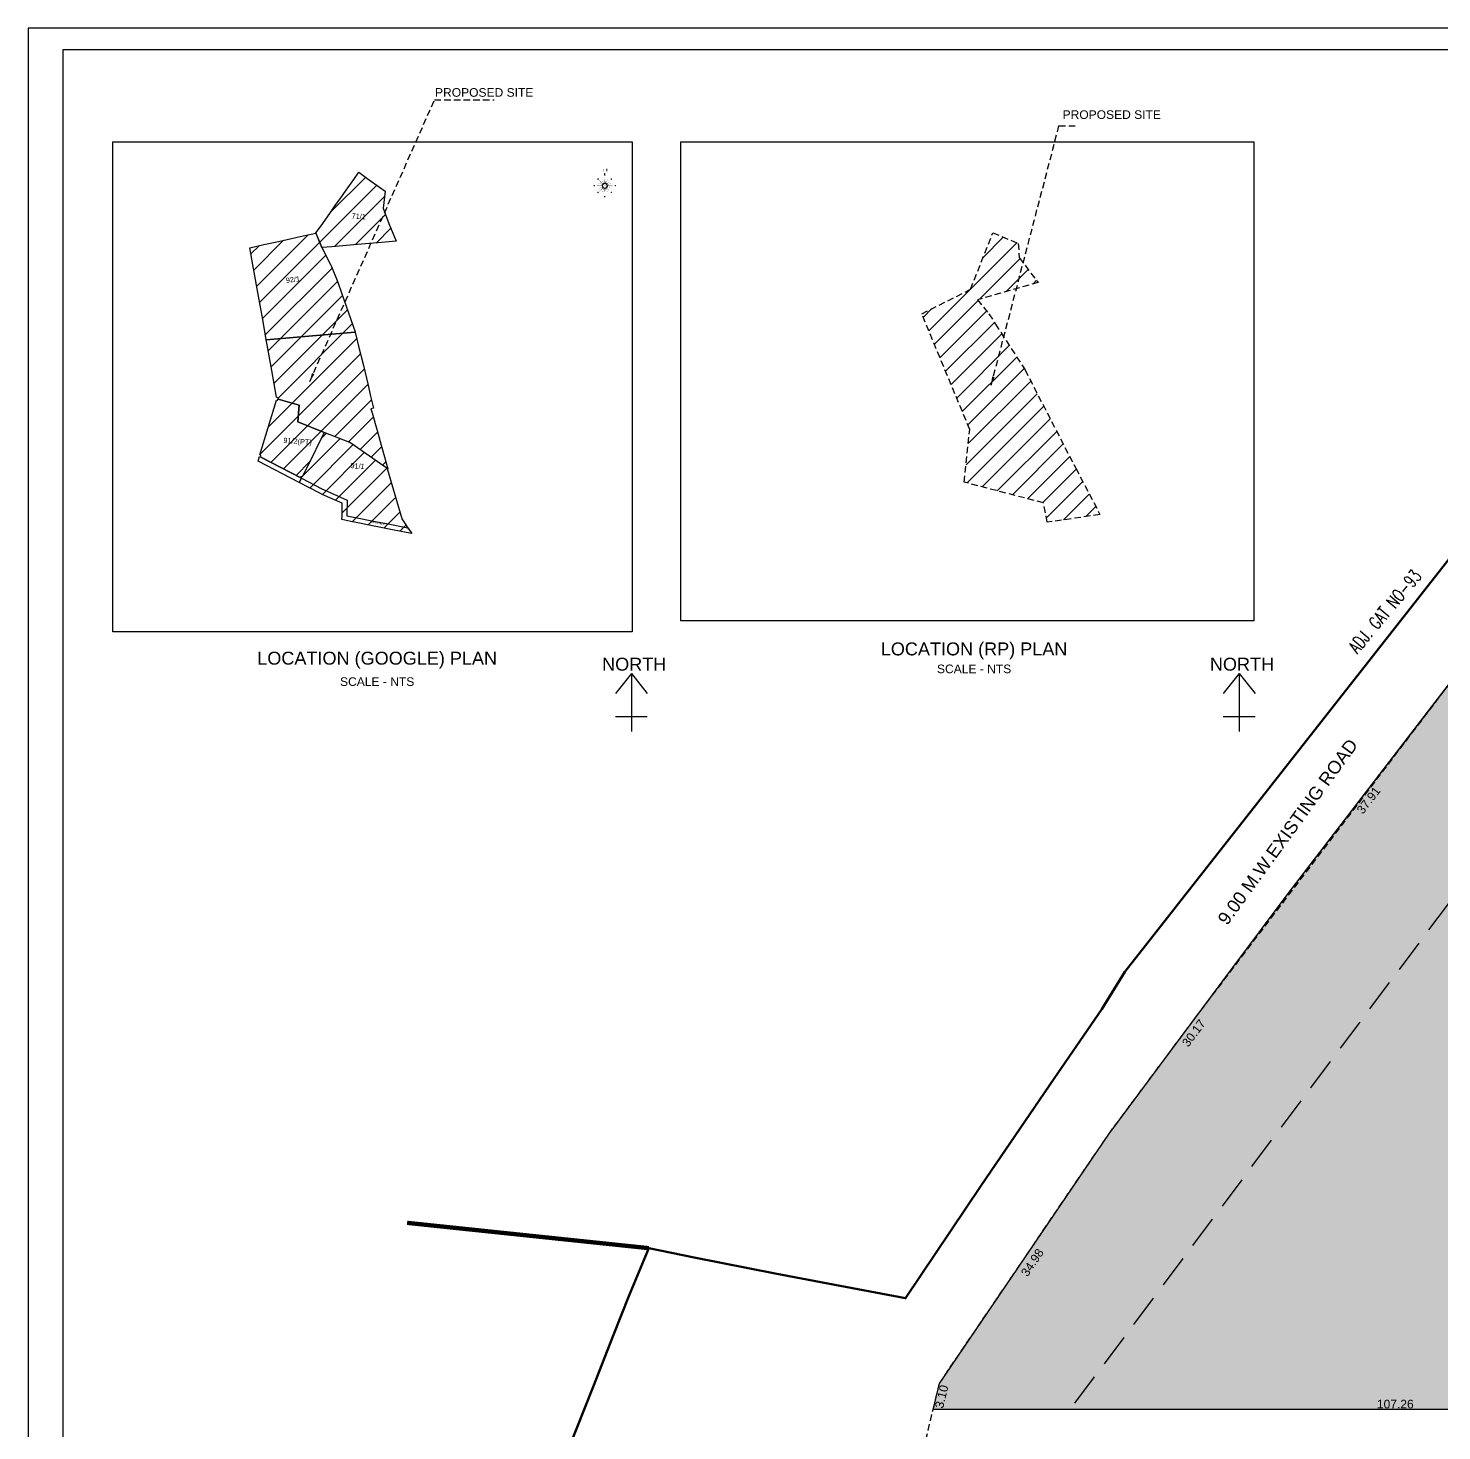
# Model space of a CAD drawing. Header units: millimetres. Extents: x 9625 to 10808, y -1607 to -1252.
# Drawn here: x 10100.1 to 10264.1, y -1414.8 to -1252.1 of the extents above; entities that cross this region are included whole.
import ezdxf

# ---------------------------------------------------------------- set-up
doc = ezdxf.new("R2010")
doc.units = ezdxf.units.MM
doc.header["$LTSCALE"] = 3
doc.header["$MEASUREMENT"] = 0
doc.header["$XCLIPFRAME"] = 0
doc.header["$PDMODE"] = 35
doc.header["$PDSIZE"] = 1
for name, pattern in [('1', [0]), ('DASHED', [19.05, 12.7, -6.35]), ('HIDDEN', [0.375, 0.25, -0.125])]:
    doc.linetypes.add(name, pattern=pattern)
doc.layers.get('0').update_dxf_attribs({"linetype": '1'})
doc.layers.get('Defpoints').update_dxf_attribs({"linetype": 'HIDDEN'})
for name, color, linetype in [('DIM', 8, 'HIDDEN'), ('DIM1', 8, 'Continuous'), ('NAME', 7, 'Continuous'), ('Text', 3, 'Continuous'), ('TEXT1', 3, '1'), ('WALL', 6, 'Continuous')]:
    doc.layers.add(name, color=color, linetype=linetype)
doc.layers.add('North', color=7, linetype='Continuous', lineweight=18)
doc.styles.add('ARIAL', font='arial.ttf')
doc.styles.add('ROMANS', font='romans__.ttf', dxfattribs={"width": 0.75})
doc.styles.get("Standard").update_dxf_attribs({"font": 'arial.ttf'})
doc.styles.add('WMF-Arial1', font='arialbd.ttf')
doc.dimstyles.new('ISO-25', dxfattribs={"dimtxt": 1, "dimasz": 1, "dimexe": 0, "dimexo": 0, "dimgap": 0.1, "dimtad": 1, "dimzin": 0, "dimdsep": 46, "dimtxsty": 'Standard', "dimblk": 'NONE', "dimcen": 2.5, "dimse1": 1, "dimse2": 1, "dimclrd": 256, "dimclre": 256, "dimclrt": 3, "dimadec": 0, "dimazin": 0, "dimtfac": 1, "dimtmove": 0, "dimatfit": 3, "dimfxl": 1, "dimarcsym": 0})
doc.dimstyles.get("Standard").update_dxf_attribs({"dimtxt": 1, "dimasz": 0, "dimexe": 0, "dimexo": 0, "dimgap": 0.1, "dimtad": 1, "dimzin": 0, "dimdsep": 46, "dimtxsty": 'Standard', "dimcen": 0, "dimse1": 1, "dimse2": 1, "dimsd1": 1, "dimsd2": 1, "dimclrd": 256, "dimclre": 256, "dimclrt": 3, "dimadec": 0, "dimazin": 0, "dimtfac": 1, "dimtix": 1, "dimtofl": 0, "dimtmove": 2, "dimatfit": 3, "dimfxl": 1, "dimtolj": 1, "dimtzin": 0, "dimlwd": -1, "dimlwe": -1, "dimarcsym": 0})
picture_1 = doc.add_image_def('image1.jpg', size_in_pixel=(1569, 964))
picture_2 = doc.add_image_def('image2.jpeg', size_in_pixel=(727, 1600))

# ---------------------------------------------------------------- blocks, each defined once
blk = doc.blocks.new('*D1755')
at = {"layer": 'Defpoints', "color": 0}
for p in [(10266.59, -1326.11), (10266.59, -1326.11), (10243.52, -1356.2)]:
    blk.add_point(p, dxfattribs=at)
at = {"layer": 'DIM1', "color": 3, "insert": (10255.64, -1341.66), "char_height": 1, "attachment_point": 5, "rotation": 52.53}
blk.add_mtext('\\A1;37.91', dxfattribs=at)
blk = doc.blocks.new('*D1754')
at = {"layer": 'Defpoints', "color": 0}
for p in [(10243.52, -1356.2), (10243.52, -1356.2), (10225.49, -1380.38)]:
    blk.add_point(p, dxfattribs=at)
at = {"layer": 'DIM1', "color": 3, "insert": (10235.35, -1368.67), "char_height": 1, "attachment_point": 5, "rotation": 53.2903}
blk.add_mtext('\\A1;30.17', dxfattribs=at)
blk = doc.blocks.new('*D1753')
at = {"layer": 'Defpoints', "color": 0}
for p in [(10225.49, -1380.38), (10225.49, -1380.38), (10205.83, -1409.31)]:
    blk.add_point(p, dxfattribs=at)
at = {"layer": 'DIM1', "color": 3, "insert": (10216.62, -1395.29), "char_height": 1, "attachment_point": 5, "rotation": 55.8113}
blk.add_mtext('\\A1;34.98', dxfattribs=at)
blk = doc.blocks.new('*D1752')
at = {"layer": 'Defpoints', "color": 0}
for p in [(10205.83, -1409.31), (10205.83, -1409.31), (10205.11, -1412.33)]:
    blk.add_point(p, dxfattribs=at)
at = {"layer": 'DIM1', "color": 3, "insert": (10206.09, -1410.85), "char_height": 1, "attachment_point": 5, "rotation": 76.51}
blk.add_mtext('\\A1;3.10', dxfattribs=at)
blk = doc.blocks.new('*D1751')
at = {"layer": 'Defpoints', "color": 0}
for p in [(10205.11, -1412.33), (10205.11, -1412.33), (10312.37, -1412.33)]:
    blk.add_point(p, dxfattribs=at)
at = {"layer": 'DIM', "lineweight": -2}
blk.add_line((10312.37, -1412.33), (10205.11, -1412.33), dxfattribs=at)
at = {"layer": 'DIM', "color": 3, "insert": (10258.74, -1411.72), "char_height": 1, "attachment_point": 5}
blk.add_mtext('107.26', dxfattribs=at)
blk = doc.blocks.new('_None')
blk = doc.blocks.new('A$C299C5A19')
at = {"layer": 'North', "ltscale": 10}
h = blk.add_hatch(color=7, dxfattribs=at)
edge = h.paths.add_edge_path()
edge.add_arc((1.06, 4.45), 0.064, -180, 180, ccw=False)
blk.add_hatch(color=7, dxfattribs=at).paths.add_polyline_path([(2.55, 5.93, -0.301391), (2.65, 5.89, -0.350825), (2.66, 6, 0.189261), (2.73, 6.18), (2.73, 5.58, 0.001053), (2.73, 5.58, -0.396433), (2.64, 5.66, 0.143428)])
h = blk.add_hatch(color=7, dxfattribs=at)
edge = h.paths.add_edge_path()
edge.add_arc((2.73, 5.52), 0.064, -180, 180, ccw=False)
h = blk.add_hatch(color=7, dxfattribs=at)
edge = h.paths.add_edge_path()
edge.add_arc((2.98, 6.18), 0.256, 179.9999, 222.8683)
edge.add_arc((2.73, 5.94), 0.0933, -34.4601, 42.8682, ccw=False)
edge.add_arc((2.89, 5.83), 0.101, 78.4505, 145.5396, ccw=False)
edge.add_arc((3.32, 5.63), 0.513, 144.036, 176.6846)
edge.add_arc((2.73, 5.66), 0.0837, 269.9999, 356.6843, ccw=False)
edge.add_line((2.73, 5.58), (2.73, 6.18))
h = blk.add_hatch(color=7, dxfattribs=at)
edge = h.paths.add_edge_path()
edge.add_arc((4.39, 4.45), 0.064, -180, 180, ccw=False)
h = blk.add_hatch(color=7, dxfattribs=at)
edge = h.paths.add_edge_path()
edge.add_arc((0.06, 2.79), 0.064, -180, 180, ccw=False)
h = blk.add_hatch(color=7, dxfattribs=at)
edge = h.paths.add_edge_path()
edge.add_arc((1.02, 1.08), 0.064, -180, 180, ccw=False)
h = blk.add_hatch(color=7, dxfattribs=at)
edge = h.paths.add_edge_path()
edge.add_arc((2.73, 0.06), 0.064, -180, 180, ccw=False)
h = blk.add_hatch(color=7, dxfattribs=at)
edge = h.paths.add_edge_path()
edge.add_arc((4.39, 1.13), 0.064, -180, 180, ccw=False)
h = blk.add_hatch(color=7, dxfattribs=at)
edge = h.paths.add_edge_path()
edge.add_arc((5.39, 2.79), 0.064, -180, 180, ccw=False)
at = {"layer": 'North', "color": 7, "ltscale": 10, "extrusion": (0, 0, -1)}
blk.add_line((3.22, 6.43, 4.94), (3.22, 7.05, 4.94), dxfattribs=at)
at = {"layer": 'North', "color": 7, "ltscale": 10, "extrusion": (0, 0, -1), "const_width": 0.0133, "elevation": -4.94}
for points in [[(-2.26, 3.26), (-1.06, 4.45)], [(-2.23, 3.24), (-1.34, 4.13), (-1.27, 4.15)], [(-2.28, 3.28), (-1.38, 4.18), (-1.36, 4.25)], [(-2.21, 3.21), (-1.55, 3.87), (-1.48, 3.9)], [(-2.3, 3.31), (-1.64, 3.97), (-1.62, 4.04)], [(-2.19, 3.18), (-1.76, 3.61), (-1.69, 3.64)], [(-2.33, 3.33), (-1.9, 3.75), (-1.88, 3.83)], [(-2.47, 3.4), (-1.96, 4.63)], [(-2.44, 3.39), (-2.08, 4.25), (-2.03, 4.3)], [(-2.36, 3.34), (-2.16, 3.54), (-2.14, 3.61)], [(-2.5, 3.42), (-2.15, 4.28), (-2.15, 4.35)], [(-2.59, 3.44), (-2.59, 3.72), (-2.56, 3.79)], [(-2.63, 3.45), (-2.63, 4.05), (-2.59, 4.12)], [(-2.66, 3.45), (-2.66, 4.39), (-2.63, 4.45)], [(-2.69, 3.45), (-2.69, 4.72), (-2.66, 4.79)], [(-2.73, 3.46), (-2.73, 5.45)], [(-2.76, 3.45), (-2.76, 4.72), (-2.79, 4.79)], [(-2.79, 3.45), (-2.79, 4.39), (-2.83, 4.45)], [(-2.83, 3.45), (-2.83, 4.05), (-2.86, 4.12)], [(-2.86, 3.44), (-2.86, 3.72), (-2.89, 3.79)], [(-2.95, 3.42), (-3.31, 4.28), (-3.3, 4.35)], [(-2.98, 3.4), (-3.49, 4.63)], [(-3.01, 3.39), (-3.37, 4.25), (-3.42, 4.3)], [(-3.09, 3.34), (-3.29, 3.54), (-3.31, 3.61)], [(-3.12, 3.33), (-3.55, 3.75), (-3.57, 3.83)], [(-3.15, 3.31), (-3.81, 3.97), (-3.83, 4.04)], [(-3.17, 3.28), (-4.07, 4.18), (-4.09, 4.25)], [(-3.2, 3.26), (-4.39, 4.45)], [(-3.22, 3.24), (-4.11, 4.13), (-4.18, 4.15)], [(-3.24, 3.21), (-3.9, 3.87), (-3.97, 3.9)], [(-3.26, 3.18), (-3.69, 3.61), (-3.76, 3.64)], [(-2.06, 2.79), (-0.06, 2.79)], [(-2.06, 2.82), (-0.8, 2.82), (-0.73, 2.86)], [(-2.06, 2.76), (-0.8, 2.76), (-0.73, 2.72)], [(-2.11, 3.04), (-0.88, 3.55)], [(-2.11, 2.54), (-0.88, 2.03)], [(-2.06, 2.86), (-1.13, 2.86), (-1.06, 2.89)], [(-2.06, 2.72), (-1.13, 2.72), (-1.06, 2.69)], [(-2.26, 2.32), (-1.06, 1.13)], [(-2.1, 3.01), (-1.24, 3.37), (-1.16, 3.37)], [(-2.1, 2.57), (-1.24, 2.21), (-1.16, 2.21)], [(-2.12, 3.07), (-1.26, 3.43), (-1.21, 3.49)], [(-2.12, 2.5), (-1.26, 2.15), (-1.21, 2.09)], [(-2.23, 2.34), (-1.34, 1.45), (-1.27, 1.43)], [(-2.28, 2.3), (-1.38, 1.4), (-1.36, 1.33)], [(-2.07, 2.89), (-1.46, 2.89), (-1.39, 2.92)], [(-2.07, 2.69), (-1.46, 2.69), (-1.39, 2.66)], [(-2.21, 2.37), (-1.55, 1.71), (-1.48, 1.68)], [(-2.3, 2.27), (-1.64, 1.61), (-1.62, 1.54)], [(-2.19, 2.4), (-1.76, 1.97), (-1.69, 1.94)], [(-2.07, 2.92), (-1.79, 2.92), (-1.73, 2.96)], [(-2.07, 2.66), (-1.79, 2.66), (-1.73, 2.62)], [(-2.33, 2.25), (-1.9, 1.83), (-1.88, 1.75)], [(-2.17, 3.16), (-1.97, 3.35), (-1.9, 3.38)], [(-2.17, 2.42), (-1.97, 2.23), (-1.9, 2.2)], [(-2.47, 2.18), (-1.96, 0.95)], [(-2.44, 2.19), (-2.08, 1.33), (-2.03, 1.28)], [(-2.36, 2.23), (-2.16, 2.04), (-2.14, 1.97)], [(-2.5, 2.16), (-2.15, 1.3), (-2.15, 1.23)], [(-2.59, 2.14), (-2.59, 1.86), (-2.56, 1.79)], [(-2.63, 2.13), (-2.63, 1.53), (-2.59, 1.46)], [(-2.66, 2.13), (-2.66, 1.19), (-2.63, 1.13)], [(-2.69, 2.13), (-2.69, 0.86), (-2.66, 0.79)], [(-2.73, 2.12), (-2.73, 0.13)], [(-2.76, 2.13), (-2.76, 0.86), (-2.79, 0.79)], [(-2.79, 2.13), (-2.79, 1.19), (-2.83, 1.13)], [(-2.83, 2.13), (-2.83, 1.53), (-2.86, 1.46)], [(-2.86, 2.14), (-2.86, 1.86), (-2.89, 1.79)], [(-2.95, 2.16), (-3.31, 1.3), (-3.3, 1.23)], [(-2.98, 2.18), (-3.49, 0.95)], [(-3.01, 2.19), (-3.37, 1.33), (-3.42, 1.28)], [(-3.09, 2.23), (-3.29, 2.04), (-3.31, 1.97)], [(-3.12, 2.25), (-3.55, 1.83), (-3.57, 1.75)], [(-3.15, 2.27), (-3.81, 1.61), (-3.83, 1.54)], [(-3.17, 2.3), (-4.07, 1.4), (-4.09, 1.33)], [(-3.2, 2.32), (-4.39, 1.13)], [(-3.22, 2.34), (-4.11, 1.45), (-4.18, 1.43)], [(-3.24, 2.37), (-3.9, 1.71), (-3.97, 1.68)], [(-3.26, 2.4), (-3.69, 1.97), (-3.76, 1.94)], [(-3.28, 3.16), (-3.48, 3.35), (-3.55, 3.38)], [(-3.28, 2.42), (-3.48, 2.23), (-3.55, 2.2)], [(-3.33, 3.07), (-4.19, 3.43), (-4.24, 3.49)], [(-3.33, 2.5), (-4.19, 2.15), (-4.24, 2.09)], [(-3.34, 3.04), (-4.57, 3.55)], [(-3.34, 2.54), (-4.57, 2.03)], [(-3.35, 3.01), (-4.21, 3.37), (-4.29, 3.37)], [(-3.35, 2.57), (-4.21, 2.21), (-4.29, 2.21)], [(-3.38, 2.92), (-3.66, 2.92), (-3.72, 2.96)], [(-3.38, 2.89), (-3.99, 2.89), (-4.06, 2.92)], [(-3.38, 2.69), (-3.99, 2.69), (-4.06, 2.66)], [(-3.38, 2.66), (-3.66, 2.66), (-3.72, 2.62)], [(-3.39, 2.86), (-4.32, 2.86), (-4.39, 2.89)], [(-3.39, 2.82), (-4.66, 2.82), (-4.72, 2.86)], [(-3.39, 2.79), (-5.39, 2.79)], [(-3.39, 2.76), (-4.66, 2.76), (-4.72, 2.72)], [(-3.39, 2.72), (-4.32, 2.72), (-4.39, 2.69)]]:
    blk.add_lwpolyline(points, dxfattribs=at)
at = {"layer": 'North', "color": 7, "ltscale": 10, "const_width": 0.0132, "elevation": 4.94}
blk.add_lwpolyline([(2.57, 7.09), (2.27, 7.09), (2.27, 6.48, -0.414214), (2.2, 6.41), (2.48, 6.41, -0.414214), (2.41, 6.48), (2.41, 6.88), (2.92, 6.43), (3.22, 6.43), (3.22, 7.05, -0.414214), (3.28, 7.11), (3.01, 7.11, -0.414214), (3.07, 7.05), (3.07, 6.64)], format="xyb", close=True, dxfattribs=at)
at = {"layer": 'North', "color": 7, "ltscale": 10, "extrusion": (0, 0, -1), "const_width": 0.0133, "elevation": -4.94}
for points in [[(-2.73, 6.18, 0.189261), (-2.66, 6, -0.350824), (-2.65, 5.89, -0.30139), (-2.55, 5.93, 0.143428), (-2.64, 5.66, -0.397364), (-2.73, 5.58), (-2.73, 6.18)], [(-2.73, 6.18, -0.189261), (-2.79, 6, 0.350824), (-2.8, 5.89, 0.30139), (-2.91, 5.93, -0.143428), (-2.81, 5.66, 0.397364), (-2.73, 5.58), (-2.73, 6.18)], [(-2.13, 2.86, -0.189261), (-2.26, 2.91, 0.095749), (-2.31, 2.94, 0.223065), (-2.36, 3.07, -0.135715), (-2.57, 2.95, -0.13637), (-2.44, 3.16, 0.225953), (-2.58, 3.21, 0.095749), (-2.61, 3.26, -0.18926), (-2.66, 3.39)], [(-2.13, 2.79, -0.189261), (-2.3, 2.86, 0.350824), (-2.42, 2.87, 0.30139), (-2.38, 2.97, -0.143428), (-2.65, 2.87, 0.397364), (-2.73, 2.79), (-2.13, 2.79)], [(-2.13, 2.79, 0.189261), (-2.3, 2.72, -0.350824), (-2.42, 2.71, -0.30139), (-2.38, 2.61, 0.143428), (-2.65, 2.71, -0.397364), (-2.73, 2.79), (-2.13, 2.79)], [(-2.66, 2.19, -0.189261), (-2.61, 2.32, 0.095749), (-2.58, 2.37, 0.223065), (-2.44, 2.42, -0.135715), (-2.56, 2.63, -0.13637), (-2.36, 2.51, 0.225953), (-2.31, 2.64, 0.095749), (-2.26, 2.67, -0.18926), (-2.13, 2.72)], [(-2.73, 3.39, 0.189261), (-2.66, 3.21, -0.350824), (-2.65, 3.1, -0.30139), (-2.55, 3.14, 0.143428), (-2.64, 2.87, -0.397364), (-2.73, 2.79), (-2.73, 3.39)], [(-2.73, 2.19, -0.189261), (-2.66, 2.37, 0.350824), (-2.65, 2.48, 0.30139), (-2.55, 2.44, -0.143428), (-2.64, 2.71, 0.397364), (-2.73, 2.79), (-2.73, 2.19)], [(-2.73, 3.39, -0.189261), (-2.79, 3.21, 0.350824), (-2.8, 3.1, 0.30139), (-2.91, 3.14, -0.143428), (-2.81, 2.87, 0.397364), (-2.73, 2.79), (-2.73, 3.39)], [(-3.32, 2.79, 0.189261), (-3.15, 2.86, -0.350824), (-3.03, 2.87, -0.30139), (-3.08, 2.97, 0.143428), (-2.8, 2.87, -0.397364), (-2.73, 2.79), (-3.32, 2.79)], [(-3.32, 2.79, -0.189261), (-3.15, 2.72, 0.350824), (-3.03, 2.71, 0.30139), (-3.08, 2.61, -0.143428), (-2.8, 2.71, 0.397364), (-2.73, 2.79), (-3.32, 2.79)], [(-2.73, 2.19, 0.189261), (-2.79, 2.37, -0.350824), (-2.8, 2.48, -0.30139), (-2.91, 2.44, 0.143428), (-2.81, 2.71, -0.397364), (-2.73, 2.79), (-2.73, 2.19)], [(-2.79, 3.39, -0.189261), (-2.84, 3.26, 0.095749), (-2.88, 3.21, 0.223065), (-3.01, 3.16, -0.135715), (-2.89, 2.95, -0.13637), (-3.09, 3.07, 0.225953), (-3.14, 2.94, 0.095749), (-3.2, 2.91, -0.18926), (-3.32, 2.86)], [(-3.32, 2.72, -0.189261), (-3.2, 2.67, 0.095749), (-3.14, 2.64, 0.223065), (-3.09, 2.51, -0.135715), (-2.89, 2.63, -0.13637), (-3.01, 2.42, 0.225953), (-2.88, 2.37, 0.095749), (-2.84, 2.32, -0.18926), (-2.79, 2.19)]]:
    blk.add_lwpolyline(points, format="xyb", dxfattribs=at)
at = {"layer": 'North', "color": 7, "ltscale": 10, "extrusion": (0, 0, -1)}
for centre, radius in [((-1.06, 4.45, -4.94), 0.064), ((-2.73, 5.52, -4.94), 0.064), ((-4.39, 4.45, -4.94), 0.064), ((-0.06, 2.79, -4.94), 0.064), ((-1.02, 1.08, -4.94), 0.064), ((-2.73, 2.79, -4.94), 0.665), ((-2.73, 2.79, -4.94), 0.599), ((-2.73, 0.06, -4.94), 0.064), ((-4.39, 1.13, -4.94), 0.064), ((-5.39, 2.79, -4.94), 0.064)]:
    blk.add_circle(centre, radius, dxfattribs=at)

msp = doc.modelspace()

# ---------------------------------------------------------------- hatches: boundary and pattern name
at = {"layer": 'DIM'}
h = msp.add_hatch(dxfattribs=at)
h.set_pattern_fill('ANSI31', color=50, scale=12.5)
h.set_pattern_definition([(45, (10133.1443, -1304.199), (-1.104854, 1.104854), [])])
edge = h.paths.add_edge_path()
edge.add_line((10127.7122, -1288.2207), (10138.0259, -1287.3425))
edge.add_line((10138.0259, -1287.3425), (10138.4249, -1288.9729))
edge.add_line((10138.4249, -1288.9729), (10138.9835, -1291.2249))
edge.add_line((10138.9835, -1291.2249), (10139.4855, -1293.3332))
edge.add_line((10139.4855, -1293.3332), (10139.8263, -1294.7569))
edge.add_line((10139.8263, -1294.7569), (10140.1379, -1296.1702))
edge.add_line((10140.1379, -1296.1702), (10139.8625, -1296.2365))
edge.add_line((10139.8625, -1296.2365), (10139.9918, -1296.7009))
edge.add_arc((10140.0163, -1296.789), 0.0915, 105.547179, 120.288255)
edge.add_line((10139.9702, -1296.71), (10139.9945, -1296.7106))
edge.add_line((10139.9945, -1296.7106), (10140.2913, -1297.7766))
edge.add_line((10140.2913, -1297.7766), (10140.2911, -1297.7766))
edge.add_line((10140.2911, -1297.7766), (10140.3017, -1297.8142))
edge.add_line((10140.3017, -1297.8142), (10140.3018, -1297.8142))
edge.add_line((10140.3018, -1297.8142), (10140.4892, -1298.4872))
edge.add_arc((10140.5138, -1298.5753), 0.0915, 105.601439, 120.288255)
edge.add_line((10140.4676, -1298.4963), (10140.4918, -1298.4969))
edge.add_line((10140.4918, -1298.4969), (10140.762, -1299.4672))
edge.add_line((10140.762, -1299.4672), (10140.9198, -1300.0275))
edge.add_arc((10140.9507, -1300.1455), 0.1219, 104.712043, 120.288255)
edge.add_line((10140.8892, -1300.0402), (10140.9235, -1300.041))
edge.add_line((10140.9235, -1300.041), (10141.0367, -1300.443))
edge.add_arc((10141.0691, -1300.5285), 0.0915, 110.709352, 120.288255)
edge.add_line((10141.0229, -1300.4495), (10141.0387, -1300.4499))
edge.add_line((10141.0387, -1300.4499), (10141.4926, -1302.0621))
edge.add_line((10141.4926, -1302.0621), (10141.5049, -1302.1064))
edge.add_arc((10141.5385, -1302.1915), 0.0915, 111.519696, 120.288255)
edge.add_line((10141.4924, -1302.1125), (10141.5067, -1302.1128))
edge.add_line((10141.5067, -1302.1128), (10141.808, -1303.1918))
edge.add_line((10141.808, -1303.1918), (10141.4789, -1302.9624))
edge.add_line((10141.4789, -1302.9624), (10137.4168, -1300.1301))
edge.add_line((10137.4168, -1300.1301), (10134.442, -1298.9793))
edge.add_line((10134.442, -1298.9793), (10131.3707, -1297.7367))
edge.add_line((10131.3707, -1297.7367), (10131.5306, -1295.8026))
edge.add_line((10131.5306, -1295.8026), (10129.1039, -1295.1261))
edge.add_arc((10128.9317, -1295.0781), 0.1787, 344.422172, 459.998627)
edge.add_line((10128.9007, -1294.9022), (10128.3549, -1291.8064))
edge.add_line((10128.3549, -1291.8064), (10127.8168, -1288.8333))
edge.add_line((10127.8168, -1288.8333), (10127.7122, -1288.2207))
h.paths.add_polyline_path([(10125.8122, -1277.5607), (10127.4386, -1277.1894), (10129.1133, -1276.8149), (10131.648, -1276.2537), (10133.4605, -1275.8484), (10133.4726, -1275.8457), (10134.1728, -1277.5267), (10135.2013, -1279.563), (10135.2651, -1279.7078), (10136.0331, -1281.5582), (10136.4572, -1282.7931), (10138.0156, -1287.3006), (10138.0259, -1287.3425), (10127.7122, -1288.2207), (10127.3128, -1285.8818), (10126.902, -1283.6079), (10126.156, -1279.5363)])
h.paths.add_polyline_path([(10133.4689, -1275.8368), (10134.0684, -1275.0099), (10135.0835, -1273.5741), (10135.8019, -1272.5466), (10136.2806, -1271.8723), (10136.9759, -1270.8799), (10137.88, -1269.6146), (10138.4532, -1268.7907), (10139.3887, -1269.4608), (10140.8689, -1270.5094), (10141.5137, -1270.969), (10141.283, -1272.972), (10141.9467, -1274.7243), (10142.7735, -1276.782), (10141.0988, -1276.9489), (10138.2938, -1277.1767), (10135.3088, -1277.4467), (10134.1728, -1277.5267)])
edge = h.paths.add_edge_path()
edge.add_line((10127.169, -1301.8928), (10127.0835, -1301.8488))
edge.add_arc((10126.9247, -1301.7669), 0.1787, 332.737508, 433.297574)
edge.add_line((10126.9761, -1301.5958), (10128.8804, -1295.2492))
edge.add_arc((10128.9317, -1295.0781), 0.1787, 253.297574, 342.209086)
edge.add_line((10129.1019, -1295.1327), (10131.5286, -1295.8092))
edge.add_line((10131.5286, -1295.8092), (10131.3687, -1297.7433))
edge.add_line((10131.3687, -1297.7433), (10134.4389, -1298.9854))
edge.add_line((10134.4389, -1298.9854), (10132.4545, -1303.0068))
edge.add_line((10132.4545, -1303.0068), (10131.8845, -1304.1217))
edge.add_arc((10131.8031, -1304.2808), 0.1787, 62.919097, 152.737508)
edge.add_line((10131.6443, -1304.199), (10127.169, -1301.8928))
h = msp.add_hatch(dxfattribs=at)
h.set_pattern_fill('ANSI31', color=252, scale=12.5)
h.set_pattern_definition([(45, (10211.1089, -1309.4045), (-1.104854, 1.104854), [])])
h.paths.add_polyline_path([(10203.7767, -1285.2074), (10209.4476, -1282.3715), (10212.0299, -1275.8185), (10214.99, -1277.0547), (10215.0836, -1278.6935), (10217.2844, -1281.5811), (10210.2363, -1283.582), (10211.5755, -1285.2103), (10212.3403, -1286.4121), (10215.7661, -1291.7144), (10221.646, -1303.1253), (10224.4639, -1308.5015), (10218.3518, -1309.4045), (10217.9018, -1307.154), (10208.7234, -1304.7573), (10209.3576, -1298.6366)])
h = msp.add_hatch(dxfattribs=at)
h.set_pattern_fill('ANSI31', color=50, scale=12.5)
h.set_pattern_definition([(45, (10134.0924, -1310.7157), (-1.10485, 1.10485), [])])
h.paths.add_polyline_path([(10131.3687, -1297.7433), (10131.3693, -1297.7366), (10131.3713, -1297.7369), (10134.442, -1298.9793), (10137.4168, -1300.1301), (10141.4789, -1302.9624), (10141.7988, -1303.1854), (10142.7833, -1306.6616), (10143.4787, -1309.0071), (10143.8626, -1309.5855), (10143.9354, -1309.7108), (10144.1536, -1310.054), (10141.876, -1309.6007), (10139.972, -1309.2196), (10138.2582, -1308.8758), (10137.6417, -1308.7527), (10137.0654, -1308.6367), (10137.0851, -1306.8265), (10134.4361, -1305.6496), (10134.1462, -1305.5335), (10131.8085, -1304.2836), (10131.8031, -1304.2808), (10131.6443, -1304.199, -0.41328559), (10131.8845, -1304.1217), (10132.4545, -1303.0068), (10134.4389, -1298.9854)])
h.paths.add_polyline_path([(10131.5471, -1304.7816), (10131.8031, -1304.2808), (10131.8085, -1304.2836), (10134.1462, -1305.5335), (10134.4361, -1305.6496), (10137.0851, -1306.8265), (10137.0654, -1308.6367), (10137.6417, -1308.7527), (10138.2582, -1308.8758), (10139.972, -1309.2196), (10141.876, -1309.6007), (10144.1536, -1310.054), (10144.2478, -1310.2022), (10144.5856, -1310.7157), (10143.9288, -1310.5828), (10141.7659, -1310.1523), (10139.8613, -1309.7712), (10138.148, -1309.4274), (10137.5311, -1309.3042), (10136.4954, -1309.0958), (10136.5024, -1308.6574), (10136.5051, -1308.4283), (10136.5186, -1307.1903), (10134.2173, -1306.1679), (10133.9083, -1306.0442)])
h.paths.add_polyline_path([(10137.2312, -1303.511), (10137.3267, -1302.1842), (10139.5477, -1302.3441), (10139.4522, -1303.671)], flags=24)
h.paths.add_polyline_path([(10139.8098, -1309.2001), (10141.547, -1309.5622), (10141.4992, -1309.7917), (10139.762, -1309.4295)], flags=24)
at = {"layer": 'DIM', "ltscale": 0.05}
h = msp.add_hatch(dxfattribs=at)
h.set_pattern_fill('DOTS', color=210, scale=10)
h.set_pattern_definition([(0, (1551.1476, -21.00315), (0.3125, 0.625), [0, -0.625])])
h.paths.add_polyline_path([(10205.1073, -1412.331), (10205.8315, -1409.3121), (10225.4855, -1380.38), (10239.8748, -1361.0669), (10246.4164, -1352.3209), (10266.5871, -1326.1109), (10312.3716, -1326.1109), (10312.3716, -1412.3309)])

# ---------------------------------------------------------------- linework, layer by layer
at = {"color": 7, "lineweight": 25}
for p, q in [((10246.4164, -1352.3209), (10272.8968, -1317.9121)), ((10239.8748, -1361.0669), (10246.4164, -1352.3209)), ((10225.4855, -1380.38), (10239.8748, -1361.0669)), ((10205.8315, -1409.3121), (10225.4855, -1380.38))]:
    msp.add_line(p, q, dxfattribs=at)
at = {"color": 6, "lineweight": 25}
msp.add_line((10312.3716, -1412.331), (10205.1073, -1412.331), dxfattribs=at)
at = {"color": 3, "linetype": 'Continuous', "lineweight": 70, "const_width": 0.5}
msp.add_lwpolyline([(10172.1121, -1393.6259), (10144.0528, -1390.6884)], dxfattribs=at)
at = {"layer": 'DIM'}
msp.add_line((10202.4246, -1423.5137), (10205.1073, -1412.331), dxfattribs=at)
for points in [[(10224.4639, -1308.5015), (10218.3518, -1309.4045), (10217.9018, -1307.154), (10208.7234, -1304.7573), (10209.3576, -1298.6366), (10203.7767, -1285.2074), (10209.4476, -1282.3715), (10212.0299, -1275.8185), (10214.99, -1277.0547), (10215.0836, -1278.6935), (10217.2844, -1281.5811), (10210.2363, -1283.582), (10211.5755, -1285.2103), (10212.3403, -1286.4121), (10215.7661, -1291.7144), (10221.646, -1303.1253), (10224.4639, -1308.5015)], [(10205.1073, -1412.331), (10205.8315, -1409.3121), (10225.4855, -1380.38), (10235.4487, -1367.0076), (10266.5871, -1326.1109), (10312.3716, -1326.1109), (10312.3716, -1412.3309), (10205.1073, -1412.331)]]:
    msp.add_lwpolyline(points, dxfattribs=at)
at = {"layer": 'TEXT1'}
for p, q in [((10170.0829, -1326.9544), (10168.2373, -1329.2827)), ((10170.0829, -1326.9544), (10171.9285, -1329.2827)), ((10170.0829, -1326.9544), (10170.0829, -1333.6976)), ((10240.6163, -1326.9544), (10238.7706, -1329.2827)), ((10240.6163, -1326.9544), (10242.4619, -1329.2827)), ((10240.6163, -1326.9544), (10240.6163, -1333.6976)), ((10171.9285, -1331.9781), (10168.2373, -1331.9781)), ((10242.4619, -1331.9781), (10238.7706, -1331.9781))]:
    msp.add_line(p, q, dxfattribs=at)
at = {"layer": 'WALL', "linetype": 'DASHED', "lineweight": 25, "ltscale": 0.1}
msp.add_line((10336.7944, -1257.5707), (10220.7765, -1412.5985), dxfattribs=at)
at = {"layer": 'WALL', "color": 50}
for p, q in [((10142.7833, -1306.6616), (10141.7988, -1303.1854)), ((10143.4787, -1309.0071), (10142.7833, -1306.6616)), ((10143.8626, -1309.5855), (10143.4787, -1309.0071)), ((10143.9354, -1309.7108), (10143.8626, -1309.5855)), ((10144.2478, -1310.2022), (10143.9354, -1309.7108))]:
    msp.add_line(p, q, dxfattribs=at)
at = {"layer": 'WALL', "color": 8}
msp.add_lwpolyline([(10100.0905, -1603.0802), (10808.0631, -1603.0802), (10808.0631, -1252.0859), (10100.0905, -1252.0859)], close=True, dxfattribs=at)
at = {"layer": 'WALL'}
for points in [[(10104.0905, -1600.5802), (10805.5631, -1600.5802), (10805.5631, -1254.5859), (10104.0905, -1254.5859)], [(10205.1073, -1412.331), (10205.8315, -1409.3121), (10225.4855, -1380.38), (10239.8748, -1361.0669), (10246.4164, -1352.3209), (10266.5871, -1326.1109), (10312.3716, -1326.1109), (10312.3716, -1412.3309)]]:
    msp.add_lwpolyline(points, close=True, dxfattribs=at)
at = {"layer": 'WALL', "color": 50, "flags": 128}
for points in [[(10133.4689, -1275.8368), (10134.0684, -1275.0099), (10135.0835, -1273.5741), (10135.8019, -1272.5466), (10136.2806, -1271.8723), (10136.9759, -1270.8799), (10137.88, -1269.6146), (10138.4532, -1268.7907), (10139.3887, -1269.4608), (10140.8689, -1270.5094), (10141.5137, -1270.969), (10141.283, -1272.972), (10141.9467, -1274.7243), (10142.7735, -1276.782), (10141.0988, -1276.9489), (10138.2938, -1277.1767), (10135.3088, -1277.4467), (10134.1728, -1277.5267)], [(10125.8122, -1277.5607), (10127.4386, -1277.1894), (10129.1133, -1276.8149), (10131.648, -1276.2537), (10133.4605, -1275.8484), (10133.4726, -1275.8457), (10134.1728, -1277.5267), (10135.2013, -1279.563), (10135.2651, -1279.7078), (10136.0331, -1281.5582), (10136.4572, -1282.7931), (10138.0156, -1287.3006), (10138.0259, -1287.3425), (10127.7122, -1288.2207), (10127.3128, -1285.8818), (10126.902, -1283.6079), (10126.156, -1279.5363)], [(10126.7603, -1302.315), (10126.9247, -1301.7669), (10131.8031, -1304.2808), (10131.5471, -1304.7816)], [(10131.5471, -1304.7816), (10131.8031, -1304.2808), (10131.8085, -1304.2836), (10134.1462, -1305.5335), (10134.4361, -1305.6496), (10137.0851, -1306.8265), (10137.0654, -1308.6367), (10137.6417, -1308.7527), (10138.2582, -1308.8758), (10139.972, -1309.2196), (10141.876, -1309.6007), (10144.1536, -1310.054), (10144.2478, -1310.2022), (10144.5856, -1310.7157), (10143.9288, -1310.5828), (10141.7659, -1310.1523), (10139.8613, -1309.7712), (10138.148, -1309.4274), (10137.5311, -1309.3042), (10136.4954, -1309.0958), (10136.5024, -1308.6574), (10136.5051, -1308.4283), (10136.5186, -1307.1903), (10134.2173, -1306.1679), (10133.9083, -1306.0442)]]:
    msp.add_lwpolyline(points, close=True, dxfattribs=at)
for points in [[(10127.7122, -1288.2207), (10138.0259, -1287.3425), (10138.4249, -1288.9729), (10138.9835, -1291.2249), (10139.4855, -1293.3332), (10139.8263, -1294.7569), (10140.1379, -1296.1702), (10139.8625, -1296.2365), (10139.9918, -1296.7009, 0.06440892), (10139.9702, -1296.71), (10139.9945, -1296.7106), (10140.2913, -1297.7766), (10140.2911, -1297.7766), (10140.3017, -1297.8142), (10140.3018, -1297.8142), (10140.4892, -1298.4872, 0.06417119), (10140.4676, -1298.4963), (10140.4918, -1298.4969), (10140.762, -1299.4672), (10140.9198, -1300.0275, 0.06806888), (10140.8892, -1300.0402), (10140.9235, -1300.041), (10141.0367, -1300.443, 0.0418202), (10141.0229, -1300.4495), (10141.0387, -1300.4499), (10141.4926, -1302.0621), (10141.5049, -1302.1064, 0.03827873), (10141.4924, -1302.1125), (10141.5067, -1302.1128), (10141.808, -1303.1918), (10141.4789, -1302.9624), (10137.4168, -1300.1301), (10134.442, -1298.9793), (10131.3707, -1297.7367), (10131.5306, -1295.8026), (10129.1039, -1295.1261, 0.55189563), (10128.9007, -1294.9022), (10128.3549, -1291.8064), (10127.8168, -1288.8333)], [(10127.169, -1301.8928), (10127.0835, -1301.8488, 0.46928618), (10126.9761, -1301.5958), (10128.8804, -1295.2492, 0.40866015), (10129.1019, -1295.1327), (10131.5286, -1295.8092), (10131.3687, -1297.7433), (10134.4389, -1298.9854), (10132.4545, -1303.0068), (10131.8845, -1304.1217, 0.41328559), (10131.6443, -1304.199)]]:
    msp.add_lwpolyline(points, format="xyb", close=True, dxfattribs=at)
at = {"layer": 'WALL', "color": 5, "linetype": 'Continuous', "lineweight": 70}
msp.add_lwpolyline([(10161.6979, -1419.6587), (10165.6303, -1409.7236), (10168.0192, -1403.6881), (10169.7723, -1399.1995), (10172.1121, -1393.6259), (10177.3733, -1394.7148), (10186.789, -1396.5503), (10192.8736, -1397.7122), (10201.8994, -1399.4357), (10201.8994, -1399.4357), (10201.8994, -1399.4357), (10201.8994, -1399.4357), (10210.6663, -1386.3737), (10219.1372, -1373.925), (10224.6804, -1365.881), (10227.3469, -1361.5534), (10227.3469, -1361.5534), (10227.3469, -1361.5534), (10227.3469, -1361.5534), (10267.1037, -1310.9483)], dxfattribs=at)

# ---------------------------------------------------------------- block references
at = {"layer": 'WALL', "xscale": 0.4592700000000174, "yscale": 0.4592700000000174, "zscale": 0.4592700000000174}
msp.add_blockref('A$C299C5A19', (10165.7405, -1271.6342, -2.2694), dxfattribs=at)

# ---------------------------------------------------------------- texts
at = {"layer": 'NAME', "color": 3, "style": 'ROMANS', "width": 0.7}
msp.add_text('ADJ. GAT NO-93', height=1.5, rotation=769.98115, dxfattribs=at).set_placement((10254.3159, -1324.7331, -706.2053))
at = {"layer": 'Text', "linetype": 'Continuous', "attachment_point": 5, "style": 'ARIAL'}
for s, insert, char_height in [('\\A1;PROPOSED SITE', (10153.002, -1259.539), 1), ('\\A1;PROPOSED SITE', (10225.8334, -1262.1092), 1), ('\\A1;LOCATION (RP) PLAN', (10209.8573, -1324.3226), 1.5), ('\\A1;LOCATION (GOOGLE) PLAN', (10140.5809, -1325.3972), 1.5), ('\\A1;SCALE - NTS', (10209.8573, -1326.4199), 1), ('\\A1;SCALE - NTS', (10140.5809, -1327.9), 1)]:
    msp.add_mtext(s, dxfattribs=dict(at, insert=insert, char_height=char_height))
at = {"layer": 'Text', "linetype": 'Continuous', "insert": (10246.257, -1345.3161), "char_height": 1.5, "attachment_point": 5, "rotation": 54.009187, "style": 'ARIAL'}
msp.add_mtext('\\A1;9.00 M.W.EXISTING ROAD', dxfattribs=at)
at = {"layer": 'TEXT1', "linetype": 'Continuous', "char_height": 1.5, "attachment_point": 5, "style": 'ARIAL'}
for insert in [(10170.4119, -1325.8792), (10240.9453, -1325.8792)]:
    msp.add_mtext('\\A1;NORTH', dxfattribs=dict(at, insert=insert))
at = {"layer": 'WALL', "color": 50, "style": 'ARIAL'}
for s, rotation, p in [('71/1', 715.880303, (10137.5963, -1274.1494)), ('92/1', 367.69241, (10130.0227, -1281.6477)), ('91/2(PT)', 715.880303, (10129.68, -1300.1962)), ('91/1', 715.880303, (10137.4622, -1303.1217))]:
    msp.add_text(s, height=0.6073, rotation=rotation, dxfattribs=at).set_placement(p)
at = {"layer": 'WALL', "color": 50, "insert": (10140.6545, -1309.4959), "char_height": 0.15625, "attachment_point": 5, "rotation": 348.2232, "style": 'WMF-Arial1'}
msp.add_mtext('\\A1;ADJ.GAT NO.91', dxfattribs=at)

# ---------------------------------------------------------------- dimensions: what is measured, and where the dimension line sits
at = {"layer": 'DIM'}
dim = msp.add_aligned_dim(p1=(10312.3716, -1412.331), p2=(10205.1073, -1412.331), distance=0, dimstyle='ISO-25', dxfattribs=at)
dim.commit()
dim.dimension.update_dxf_attribs({"geometry": '*D1751', "text_midpoint": (10258.7395, -1411.7204)})
at = {"layer": 'DIM1'}
for base, p1, p2, angle, picture, middle in [((10266.5873, -1326.111), (10243.5235, -1356.2007), (10266.5871, -1326.1109), 52.530025, '*D1755', (10255.6405, -1341.6634)), ((10243.5235, -1356.2007), (10225.4855, -1380.38), (10243.5177, -1356.1964), 53.29029, '*D1754', (10235.3499, -1368.6653)), ((10225.4855, -1380.38), (10205.8315, -1409.3121), (10225.4855, -1380.38), 55.811252, '*D1753', (10216.6228, -1395.2882)), ((10205.8315, -1409.3121), (10205.1073, -1412.331), (10205.8315, -1409.3121), 76.509994, '*D1752', (10206.0884, -1410.8484))]:
    dim = msp.add_linear_dim(base=base, p1=p1, p2=p2, angle=angle, dimstyle='Standard', dxfattribs=at)
    dim.commit()
    dim.dimension.update_dxf_attribs({"geometry": picture, "text_midpoint": middle, "dimtype": 129})

# ---------------------------------------------------------------- pictures from other files: only their frames are drawn
at = {"layer": 'DIM'}
image = msp.add_image(picture_2, insert=(10167.4819, -1377.6453), size_in_units=(81.1485, 178.5938), dxfattribs=at)
image.set_boundary_path([(74.3765, 592.5621), (669.827, 1090.6072)])
at = {"layer": 'WALL'}
image = msp.add_image(picture_1, insert=(10065.7591, -1354.6332), size_in_units=(177.24, 108.897), dxfattribs=at)
image.set_boundary_path([(390.2939, 172.2421), (923.6758, 675.7147)])

# ---------------------------------------------------------------- leaders
at = {"layer": 'DIM'}
for points in [[(10132.7584, -1293.0713), (10147.2375, -1260.4022), (10154.1741, -1260.4022)], [(10211.8434, -1293.485), (10219.7098, -1263.4075), (10221.9281, -1263.4075)]]:
    msp.add_leader(points, dimstyle='ISO-25', override={"dimlfac": 2}, dxfattribs=at)

doc.saveas('drawing.dxf')
